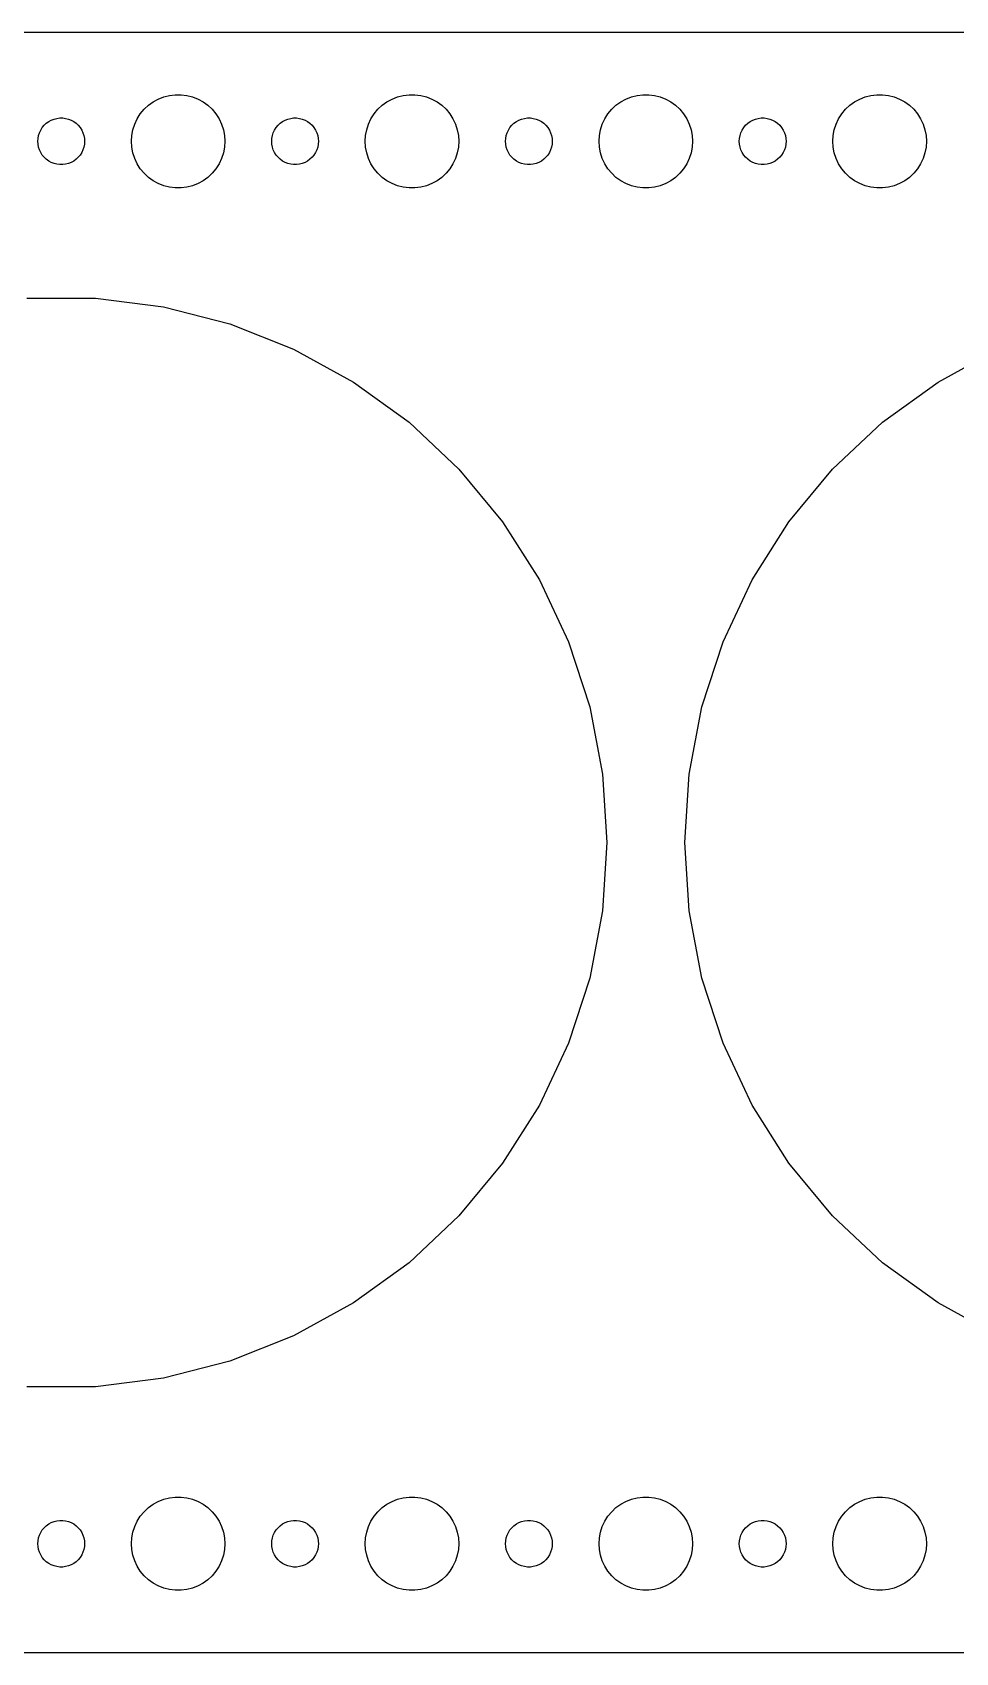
# Model space of a CAD drawing. Header units: metres. Extents: x -120 to 120, y -52 to 52.
# Drawn here: x -1.8 to 57.4, y -52 to 52 of the extents above; entities that cross this region are included whole.
import ezdxf

# ---------------------------------------------------------------- set-up
doc = ezdxf.new("R2010")
doc.units = ezdxf.units.M

msp = doc.modelspace()

# ---------------------------------------------------------------- linework, layer by layer
for p, q in [((114.814, 51.9901), (-114.814, 51.9901)), ((6.22266, 47.7145), (6.57294, 47.8532)), ((6.57294, 47.8532), (6.93785, 47.9469)), ((6.93785, 47.9469), (7.31161, 47.9941)), ((7.31161, 47.9941), (7.68837, 47.9941)), ((7.68837, 47.9941), (8.06213, 47.9469)), ((8.06213, 47.9469), (8.42705, 47.8532)), ((8.42705, 47.8532), (8.77733, 47.7145)), ((21.2227, 47.7145), (21.5729, 47.8532)), ((21.5729, 47.8532), (21.9379, 47.9469)), ((21.9379, 47.9469), (22.3116, 47.9941)), ((22.3116, 47.9941), (22.6884, 47.9941)), ((22.6884, 47.9941), (23.0621, 47.9469)), ((23.0621, 47.9469), (23.427, 47.8532)), ((23.427, 47.8532), (23.7773, 47.7145)), ((36.2227, 47.7145), (36.5729, 47.8532)), ((36.5729, 47.8532), (36.9379, 47.9469)), ((36.9379, 47.9469), (37.3116, 47.9941)), ((37.3116, 47.9941), (37.6884, 47.9941)), ((37.6884, 47.9941), (38.0621, 47.9469)), ((38.0621, 47.9469), (38.427, 47.8532)), ((38.427, 47.8532), (38.7773, 47.7145)), ((51.2227, 47.7145), (51.5729, 47.8532)), ((51.5729, 47.8532), (51.9379, 47.9469)), ((51.9379, 47.9469), (52.3116, 47.9941)), ((52.3116, 47.9941), (52.6884, 47.9941)), ((52.6884, 47.9941), (53.0621, 47.9469)), ((53.0621, 47.9469), (53.427, 47.8532)), ((53.427, 47.8532), (53.7773, 47.7145)), ((5.07294, 46.7634), (5.31308, 47.0536)), ((5.31308, 47.0536), (5.58772, 47.3115)), ((5.58772, 47.3115), (5.89252, 47.533)), ((5.89252, 47.533), (6.22266, 47.7145)), ((8.77733, 47.7145), (9.10747, 47.533)), ((9.10747, 47.533), (9.41226, 47.3115)), ((9.41226, 47.3115), (9.6869, 47.0536)), ((9.6869, 47.0536), (9.92705, 46.7634)), ((20.0729, 46.7634), (20.3131, 47.0536)), ((20.3131, 47.0536), (20.5877, 47.3115)), ((20.5877, 47.3115), (20.8925, 47.533)), ((20.8925, 47.533), (21.2227, 47.7145)), ((23.7773, 47.7145), (24.1075, 47.533)), ((24.1075, 47.533), (24.4123, 47.3115)), ((24.4123, 47.3115), (24.6869, 47.0536)), ((24.6869, 47.0536), (24.927, 46.7634)), ((35.0729, 46.7634), (35.3131, 47.0536)), ((35.3131, 47.0536), (35.5877, 47.3115)), ((35.5877, 47.3115), (35.8925, 47.533)), ((35.8925, 47.533), (36.2227, 47.7145)), ((38.7773, 47.7145), (39.1075, 47.533)), ((39.1075, 47.533), (39.4123, 47.3115)), ((39.4123, 47.3115), (39.6869, 47.0536)), ((39.6869, 47.0536), (39.927, 46.7634)), ((50.0729, 46.7634), (50.3131, 47.0536)), ((50.3131, 47.0536), (50.5877, 47.3115)), ((50.5877, 47.3115), (50.8925, 47.533)), ((50.8925, 47.533), (51.2227, 47.7145)), ((53.7773, 47.7145), (54.1075, 47.533)), ((54.1075, 47.533), (54.4123, 47.3115)), ((54.4123, 47.3115), (54.6869, 47.0536)), ((54.6869, 47.0536), (54.927, 46.7634)), ((-1.31445, 45.7226), (-1.21352, 45.8817)), ((-1.21352, 45.8817), (-1.09344, 46.0268)), ((-1.09344, 46.0268), (-0.95613, 46.1558)), ((-0.95613, 46.1558), (-0.80373, 46.2665)), ((-0.80373, 46.2665), (-0.63866, 46.3572)), ((-0.63866, 46.3572), (-0.46352, 46.4266)), ((-0.46352, 46.4266), (-0.28107, 46.4734)), ((-0.28107, 46.4734), (-0.09418, 46.497)), ((-0.09418, 46.497), (0.09418, 46.497)), ((0.09418, 46.497), (0.28107, 46.4734)), ((0.28107, 46.4734), (0.46352, 46.4266)), ((0.46352, 46.4266), (0.63866, 46.3572)), ((0.63866, 46.3572), (0.80373, 46.2665)), ((0.80373, 46.2665), (0.95613, 46.1558)), ((0.95613, 46.1558), (1.09344, 46.0268)), ((1.09344, 46.0268), (1.21352, 45.8817)), ((1.21352, 45.8817), (1.31445, 45.7226)), ((4.59424, 45.7461), (4.71066, 46.1044)), ((4.71066, 46.1044), (4.87108, 46.4453)), ((4.87108, 46.4453), (5.07294, 46.7634)), ((9.92705, 46.7634), (10.1289, 46.4453)), ((10.1289, 46.4453), (10.2893, 46.1044)), ((10.2893, 46.1044), (10.4057, 45.7461)), ((13.6855, 45.7226), (13.7865, 45.8817)), ((13.7865, 45.8817), (13.9065, 46.0268)), ((13.9065, 46.0268), (14.0439, 46.1558)), ((14.0439, 46.1558), (14.1963, 46.2665)), ((14.1963, 46.2665), (14.3613, 46.3572)), ((14.3613, 46.3572), (14.5365, 46.4266)), ((14.5365, 46.4266), (14.7189, 46.4734)), ((14.7189, 46.4734), (14.9058, 46.497)), ((14.9058, 46.497), (15.0942, 46.497)), ((15.0942, 46.497), (15.2811, 46.4734)), ((15.2811, 46.4734), (15.4635, 46.4266)), ((15.4635, 46.4266), (15.6387, 46.3572)), ((15.6387, 46.3572), (15.8037, 46.2665)), ((15.8037, 46.2665), (15.9561, 46.1558)), ((15.9561, 46.1558), (16.0934, 46.0268)), ((16.0934, 46.0268), (16.2135, 45.8817)), ((16.2135, 45.8817), (16.3145, 45.7226)), ((19.5942, 45.7461), (19.7107, 46.1044)), ((19.7107, 46.1044), (19.8711, 46.4453)), ((19.8711, 46.4453), (20.0729, 46.7634)), ((24.927, 46.7634), (25.1289, 46.4453)), ((25.1289, 46.4453), (25.2893, 46.1044)), ((25.2893, 46.1044), (25.4057, 45.7461)), ((28.6855, 45.7226), (28.7865, 45.8817)), ((28.7865, 45.8817), (28.9065, 46.0268)), ((28.9065, 46.0268), (29.0439, 46.1558)), ((29.0439, 46.1558), (29.1963, 46.2665)), ((29.1963, 46.2665), (29.3613, 46.3572)), ((29.3613, 46.3572), (29.5365, 46.4266)), ((29.5365, 46.4266), (29.7189, 46.4734)), ((29.7189, 46.4734), (29.9058, 46.497)), ((29.9058, 46.497), (30.0942, 46.497)), ((30.0942, 46.497), (30.2811, 46.4734)), ((30.2811, 46.4734), (30.4635, 46.4266)), ((30.4635, 46.4266), (30.6387, 46.3572)), ((30.6387, 46.3572), (30.8037, 46.2665)), ((30.8037, 46.2665), (30.9561, 46.1558)), ((30.9561, 46.1558), (31.0934, 46.0268)), ((31.0934, 46.0268), (31.2135, 45.8817)), ((31.2135, 45.8817), (31.3145, 45.7226)), ((34.5942, 45.7461), (34.7107, 46.1044)), ((34.7107, 46.1044), (34.8711, 46.4453)), ((34.8711, 46.4453), (35.0729, 46.7634)), ((39.927, 46.7634), (40.1289, 46.4453)), ((40.1289, 46.4453), (40.2893, 46.1044)), ((40.2893, 46.1044), (40.4057, 45.7461)), ((43.6855, 45.7226), (43.7865, 45.8817)), ((43.7865, 45.8817), (43.9065, 46.0268)), ((43.9065, 46.0268), (44.0439, 46.1558)), ((44.0439, 46.1558), (44.1963, 46.2665)), ((44.1963, 46.2665), (44.3613, 46.3572)), ((44.3613, 46.3572), (44.5365, 46.4266)), ((44.5365, 46.4266), (44.7189, 46.4734)), ((44.7189, 46.4734), (44.9058, 46.497)), ((44.9058, 46.497), (45.0942, 46.497)), ((45.0942, 46.497), (45.2811, 46.4734)), ((45.2811, 46.4734), (45.4635, 46.4266)), ((45.4635, 46.4266), (45.6387, 46.3572)), ((45.6387, 46.3572), (45.8037, 46.2665)), ((45.8037, 46.2665), (45.9561, 46.1558)), ((45.9561, 46.1558), (46.0934, 46.0268)), ((46.0934, 46.0268), (46.2135, 45.8817)), ((46.2135, 45.8817), (46.3145, 45.7226)), ((49.5942, 45.7461), (49.7107, 46.1044)), ((49.7107, 46.1044), (49.8711, 46.4453)), ((49.8711, 46.4453), (50.0729, 46.7634)), ((54.927, 46.7634), (55.1289, 46.4453)), ((55.1289, 46.4453), (55.2893, 46.1044)), ((55.2893, 46.1044), (55.4057, 45.7461)), ((-1.5, 45), (-1.48816, 45.188)), ((-1.48816, 44.812), (-1.5, 45)), ((-1.48816, 45.188), (-1.45287, 45.373)), ((-1.45287, 44.627), (-1.48816, 44.812)), ((-1.45287, 45.373), (-1.39465, 45.5522)), ((-1.39465, 45.5522), (-1.31445, 45.7226)), ((1.31445, 45.7226), (1.39465, 45.5522)), ((1.39465, 45.5522), (1.45287, 45.373)), ((1.45287, 45.373), (1.48816, 45.188)), ((1.48816, 44.812), (1.45287, 44.627)), ((1.48816, 45.188), (1.5, 45)), ((1.5, 45), (1.48816, 44.812)), ((4.5, 45), (4.52365, 45.376)), ((4.52365, 44.624), (4.5, 45)), ((4.52365, 45.376), (4.59424, 45.7461)), ((10.4057, 45.7461), (10.4763, 45.376)), ((10.4763, 45.376), (10.5, 45)), ((10.5, 45), (10.4763, 44.624)), ((13.5, 45), (13.5118, 45.188)), ((13.5118, 44.812), (13.5, 45)), ((13.5118, 45.188), (13.5471, 45.373)), ((13.5471, 44.627), (13.5118, 44.812)), ((13.5471, 45.373), (13.6053, 45.5522)), ((13.6053, 45.5522), (13.6855, 45.7226)), ((16.3145, 45.7226), (16.3947, 45.5522)), ((16.3947, 45.5522), (16.4529, 45.373)), ((16.4529, 45.373), (16.4882, 45.188)), ((16.4882, 44.812), (16.4529, 44.627)), ((16.4882, 45.188), (16.5, 45)), ((16.5, 45), (16.4882, 44.812)), ((19.5, 45), (19.5237, 45.376)), ((19.5237, 44.624), (19.5, 45)), ((19.5237, 45.376), (19.5942, 45.7461)), ((25.4057, 45.7461), (25.4763, 45.376)), ((25.4763, 45.376), (25.5, 45)), ((25.5, 45), (25.4763, 44.624)), ((28.5, 45), (28.5118, 45.188)), ((28.5118, 44.812), (28.5, 45)), ((28.5118, 45.188), (28.5471, 45.373)), ((28.5471, 44.627), (28.5118, 44.812)), ((28.5471, 45.373), (28.6053, 45.5522)), ((28.6053, 45.5522), (28.6855, 45.7226)), ((31.3145, 45.7226), (31.3947, 45.5522)), ((31.3947, 45.5522), (31.4529, 45.373)), ((31.4529, 45.373), (31.4882, 45.188)), ((31.4882, 44.812), (31.4529, 44.627)), ((31.4882, 45.188), (31.5, 45)), ((31.5, 45), (31.4882, 44.812)), ((34.5, 45), (34.5237, 45.376)), ((34.5237, 44.624), (34.5, 45)), ((34.5237, 45.376), (34.5942, 45.7461)), ((40.4057, 45.7461), (40.4763, 45.376)), ((40.4763, 45.376), (40.5, 45)), ((40.5, 45), (40.4763, 44.624)), ((43.5, 45), (43.5118, 45.188)), ((43.5118, 44.812), (43.5, 45)), ((43.5118, 45.188), (43.5471, 45.373)), ((43.5471, 44.627), (43.5118, 44.812)), ((43.5471, 45.373), (43.6053, 45.5522)), ((43.6053, 45.5522), (43.6855, 45.7226)), ((46.3145, 45.7226), (46.3947, 45.5522)), ((46.3947, 45.5522), (46.4529, 45.373)), ((46.4529, 45.373), (46.4882, 45.188)), ((46.4882, 44.812), (46.4529, 44.627)), ((46.4882, 45.188), (46.5, 45)), ((46.5, 45), (46.4882, 44.812)), ((49.5, 45), (49.5237, 45.376)), ((49.5237, 44.624), (49.5, 45)), ((49.5237, 45.376), (49.5942, 45.7461)), ((55.4057, 45.7461), (55.4763, 45.376)), ((55.4763, 45.376), (55.5, 45)), ((55.5, 45), (55.4763, 44.624)), ((-1.39465, 44.4478), (-1.45287, 44.627)), ((-1.31445, 44.2774), (-1.39465, 44.4478)), ((-1.21352, 44.1183), (-1.31445, 44.2774)), ((-1.09344, 43.9732), (-1.21352, 44.1183)), ((-0.95613, 43.8442), (-1.09344, 43.9732)), ((-0.80373, 43.7335), (-0.95613, 43.8442)), ((-0.63866, 43.6428), (-0.80373, 43.7335)), ((0.80373, 43.7335), (0.63866, 43.6428)), ((0.95613, 43.8442), (0.80373, 43.7335)), ((1.09344, 43.9732), (0.95613, 43.8442)), ((1.21352, 44.1183), (1.09344, 43.9732)), ((1.31445, 44.2774), (1.21352, 44.1183)), ((1.39465, 44.4478), (1.31445, 44.2774)), ((1.45287, 44.627), (1.39465, 44.4478)), ((4.59424, 44.2539), (4.52365, 44.624)), ((4.71066, 43.8956), (4.59424, 44.2539)), ((4.87108, 43.5547), (4.71066, 43.8956)), ((10.2893, 43.8956), (10.1289, 43.5547)), ((10.4057, 44.2539), (10.2893, 43.8956)), ((10.4763, 44.624), (10.4057, 44.2539)), ((13.6053, 44.4478), (13.5471, 44.627)), ((13.6855, 44.2774), (13.6053, 44.4478)), ((13.7865, 44.1183), (13.6855, 44.2774)), ((13.9065, 43.9732), (13.7865, 44.1183)), ((14.0439, 43.8442), (13.9065, 43.9732)), ((14.1963, 43.7335), (14.0439, 43.8442)), ((14.3613, 43.6428), (14.1963, 43.7335)), ((15.8037, 43.7335), (15.6387, 43.6428)), ((15.9561, 43.8442), (15.8037, 43.7335)), ((16.0934, 43.9732), (15.9561, 43.8442)), ((16.2135, 44.1183), (16.0934, 43.9732)), ((16.3145, 44.2774), (16.2135, 44.1183)), ((16.3947, 44.4478), (16.3145, 44.2774)), ((16.4529, 44.627), (16.3947, 44.4478)), ((19.5942, 44.2539), (19.5237, 44.624)), ((19.7107, 43.8956), (19.5942, 44.2539)), ((19.8711, 43.5547), (19.7107, 43.8956)), ((25.2893, 43.8956), (25.1289, 43.5547)), ((25.4057, 44.2539), (25.2893, 43.8956)), ((25.4763, 44.624), (25.4057, 44.2539)), ((28.6053, 44.4478), (28.5471, 44.627)), ((28.6855, 44.2774), (28.6053, 44.4478)), ((28.7865, 44.1183), (28.6855, 44.2774)), ((28.9065, 43.9732), (28.7865, 44.1183)), ((29.0439, 43.8442), (28.9065, 43.9732)), ((29.1963, 43.7335), (29.0439, 43.8442)), ((29.3613, 43.6428), (29.1963, 43.7335)), ((30.8037, 43.7335), (30.6387, 43.6428)), ((30.9561, 43.8442), (30.8037, 43.7335)), ((31.0934, 43.9732), (30.9561, 43.8442)), ((31.2135, 44.1183), (31.0934, 43.9732)), ((31.3145, 44.2774), (31.2135, 44.1183)), ((31.3947, 44.4478), (31.3145, 44.2774)), ((31.4529, 44.627), (31.3947, 44.4478)), ((34.5942, 44.2539), (34.5237, 44.624)), ((34.7107, 43.8956), (34.5942, 44.2539)), ((34.8711, 43.5547), (34.7107, 43.8956)), ((40.2893, 43.8956), (40.1289, 43.5547)), ((40.4057, 44.2539), (40.2893, 43.8956)), ((40.4763, 44.624), (40.4057, 44.2539)), ((43.6053, 44.4478), (43.5471, 44.627)), ((43.6855, 44.2774), (43.6053, 44.4478)), ((43.7865, 44.1183), (43.6855, 44.2774)), ((43.9065, 43.9732), (43.7865, 44.1183)), ((44.0439, 43.8442), (43.9065, 43.9732)), ((44.1963, 43.7335), (44.0439, 43.8442)), ((44.3613, 43.6428), (44.1963, 43.7335)), ((45.8037, 43.7335), (45.6387, 43.6428)), ((45.9561, 43.8442), (45.8037, 43.7335)), ((46.0934, 43.9732), (45.9561, 43.8442)), ((46.2135, 44.1183), (46.0934, 43.9732)), ((46.3145, 44.2774), (46.2135, 44.1183)), ((46.3947, 44.4478), (46.3145, 44.2774)), ((46.4529, 44.627), (46.3947, 44.4478)), ((49.5942, 44.2539), (49.5237, 44.624)), ((49.7107, 43.8956), (49.5942, 44.2539)), ((49.8711, 43.5547), (49.7107, 43.8956)), ((55.2893, 43.8956), (55.1289, 43.5547)), ((55.4057, 44.2539), (55.2893, 43.8956)), ((55.4763, 44.624), (55.4057, 44.2539)), ((-0.46352, 43.5734), (-0.63866, 43.6428)), ((-0.28107, 43.5266), (-0.46352, 43.5734)), ((-0.09418, 43.503), (-0.28107, 43.5266)), ((0.09418, 43.503), (-0.09418, 43.503)), ((0.28107, 43.5266), (0.09418, 43.503)), ((0.46352, 43.5734), (0.28107, 43.5266)), ((0.63866, 43.6428), (0.46352, 43.5734)), ((5.07294, 43.2366), (4.87108, 43.5547)), ((5.31308, 42.9464), (5.07294, 43.2366)), ((5.58772, 42.6885), (5.31308, 42.9464)), ((5.89252, 42.467), (5.58772, 42.6885)), ((9.41226, 42.6885), (9.10747, 42.467)), ((9.6869, 42.9464), (9.41226, 42.6885)), ((9.92705, 43.2366), (9.6869, 42.9464)), ((10.1289, 43.5547), (9.92705, 43.2366)), ((14.5365, 43.5734), (14.3613, 43.6428)), ((14.7189, 43.5266), (14.5365, 43.5734)), ((14.9058, 43.503), (14.7189, 43.5266)), ((15.0942, 43.503), (14.9058, 43.503)), ((15.2811, 43.5266), (15.0942, 43.503)), ((15.4635, 43.5734), (15.2811, 43.5266)), ((15.6387, 43.6428), (15.4635, 43.5734)), ((20.0729, 43.2366), (19.8711, 43.5547)), ((20.3131, 42.9464), (20.0729, 43.2366)), ((20.5877, 42.6885), (20.3131, 42.9464)), ((20.8925, 42.467), (20.5877, 42.6885)), ((24.4123, 42.6885), (24.1075, 42.467)), ((24.6869, 42.9464), (24.4123, 42.6885)), ((24.927, 43.2366), (24.6869, 42.9464)), ((25.1289, 43.5547), (24.927, 43.2366)), ((29.5365, 43.5734), (29.3613, 43.6428)), ((29.7189, 43.5266), (29.5365, 43.5734)), ((29.9058, 43.503), (29.7189, 43.5266)), ((30.0942, 43.503), (29.9058, 43.503)), ((30.2811, 43.5266), (30.0942, 43.503)), ((30.4635, 43.5734), (30.2811, 43.5266)), ((30.6387, 43.6428), (30.4635, 43.5734)), ((35.0729, 43.2366), (34.8711, 43.5547)), ((35.3131, 42.9464), (35.0729, 43.2366)), ((35.5877, 42.6885), (35.3131, 42.9464)), ((35.8925, 42.467), (35.5877, 42.6885)), ((39.4123, 42.6885), (39.1075, 42.467)), ((39.6869, 42.9464), (39.4123, 42.6885)), ((39.927, 43.2366), (39.6869, 42.9464)), ((40.1289, 43.5547), (39.927, 43.2366)), ((44.5365, 43.5734), (44.3613, 43.6428)), ((44.7189, 43.5266), (44.5365, 43.5734)), ((44.9058, 43.503), (44.7189, 43.5266)), ((45.0942, 43.503), (44.9058, 43.503)), ((45.2811, 43.5266), (45.0942, 43.503)), ((45.4635, 43.5734), (45.2811, 43.5266)), ((45.6387, 43.6428), (45.4635, 43.5734)), ((50.0729, 43.2366), (49.8711, 43.5547)), ((50.3131, 42.9464), (50.0729, 43.2366)), ((50.5877, 42.6885), (50.3131, 42.9464)), ((50.8925, 42.467), (50.5877, 42.6885)), ((54.4123, 42.6885), (54.1075, 42.467)), ((54.6869, 42.9464), (54.4123, 42.6885)), ((54.927, 43.2366), (54.6869, 42.9464)), ((55.1289, 43.5547), (54.927, 43.2366)), ((6.22266, 42.2855), (5.89252, 42.467)), ((6.57294, 42.1468), (6.22266, 42.2855)), ((6.93785, 42.0531), (6.57294, 42.1468)), ((7.31161, 42.0059), (6.93785, 42.0531)), ((7.68837, 42.0059), (7.31161, 42.0059)), ((8.06213, 42.0531), (7.68837, 42.0059)), ((8.42705, 42.1468), (8.06213, 42.0531)), ((8.77733, 42.2855), (8.42705, 42.1468)), ((9.10747, 42.467), (8.77733, 42.2855)), ((21.2227, 42.2855), (20.8925, 42.467)), ((21.5729, 42.1468), (21.2227, 42.2855)), ((21.9379, 42.0531), (21.5729, 42.1468)), ((22.3116, 42.0059), (21.9379, 42.0531)), ((22.6884, 42.0059), (22.3116, 42.0059)), ((23.0621, 42.0531), (22.6884, 42.0059)), ((23.427, 42.1468), (23.0621, 42.0531)), ((23.7773, 42.2855), (23.427, 42.1468)), ((24.1075, 42.467), (23.7773, 42.2855)), ((36.2227, 42.2855), (35.8925, 42.467)), ((36.5729, 42.1468), (36.2227, 42.2855)), ((36.9379, 42.0531), (36.5729, 42.1468)), ((37.3116, 42.0059), (36.9379, 42.0531)), ((37.6884, 42.0059), (37.3116, 42.0059)), ((38.0621, 42.0531), (37.6884, 42.0059)), ((38.427, 42.1468), (38.0621, 42.0531)), ((38.7773, 42.2855), (38.427, 42.1468)), ((39.1075, 42.467), (38.7773, 42.2855)), ((51.2227, 42.2855), (50.8925, 42.467)), ((51.5729, 42.1468), (51.2227, 42.2855)), ((51.9379, 42.0531), (51.5729, 42.1468)), ((52.3116, 42.0059), (51.9379, 42.0531)), ((52.6884, 42.0059), (52.3116, 42.0059)), ((53.0621, 42.0531), (52.6884, 42.0059)), ((53.427, 42.1468), (53.0621, 42.0531)), ((53.7773, 42.2855), (53.427, 42.1468)), ((54.1075, 42.467), (53.7773, 42.2855)), ((-2.19766, 34.9309), (2.19766, 34.9309)), ((2.19766, 34.9309), (6.55833, 34.3801)), ((6.55833, 34.3801), (10.8156, 33.287)), ((10.8156, 33.287), (14.9023, 31.6689)), ((14.9023, 31.6689), (18.7539, 29.5515)), ((56.2461, 29.5515), (60.0977, 31.6689)), ((18.7539, 29.5515), (22.3098, 26.968)), ((52.6902, 26.968), (56.2461, 29.5515)), ((22.3098, 26.968), (25.5139, 23.9591)), ((49.4861, 23.9591), (52.6902, 26.968)), ((25.5139, 23.9591), (28.3156, 20.5725)), ((46.6844, 20.5725), (49.4861, 23.9591)), ((28.3156, 20.5725), (30.6707, 16.8614)), ((44.3293, 16.8614), (46.6844, 20.5725)), ((30.6707, 16.8614), (32.5422, 12.8844)), ((42.4578, 12.8844), (44.3293, 16.8614)), ((32.5422, 12.8844), (33.9004, 8.70413)), ((41.0996, 8.70413), (42.4578, 12.8844)), ((33.9004, 8.70413), (34.724, 4.38666)), ((40.276, 4.38666), (41.0996, 8.70413)), ((34.724, 4.38666), (35, 0)), ((40, 0), (40.276, 4.38666)), ((35, 0), (34.724, -4.38666)), ((40.276, -4.38666), (40, 0)), ((34.724, -4.38666), (33.9004, -8.70413)), ((41.0996, -8.70413), (40.276, -4.38666)), ((33.9004, -8.70413), (32.5422, -12.8844)), ((42.4578, -12.8844), (41.0996, -8.70413)), ((32.5422, -12.8844), (30.6707, -16.8614)), ((44.3293, -16.8614), (42.4578, -12.8844)), ((30.6707, -16.8614), (28.3156, -20.5725)), ((46.6844, -20.5725), (44.3293, -16.8614)), ((28.3156, -20.5725), (25.5139, -23.9591)), ((49.4861, -23.9591), (46.6844, -20.5725)), ((25.5139, -23.9591), (22.3098, -26.968)), ((52.6902, -26.968), (49.4861, -23.9591)), ((22.3098, -26.968), (18.7539, -29.5515)), ((56.2461, -29.5515), (52.6902, -26.968)), ((18.7539, -29.5515), (14.9023, -31.6689)), ((60.0977, -31.6689), (56.2461, -29.5515)), ((14.9023, -31.6689), (10.8156, -33.287)), ((10.8156, -33.287), (6.55833, -34.3801)), ((2.19766, -34.9309), (-2.19766, -34.9309)), ((6.55833, -34.3801), (2.19766, -34.9309)), ((5.58772, -42.6885), (5.89252, -42.467)), ((5.89252, -42.467), (6.22266, -42.2855)), ((6.22266, -42.2855), (6.57294, -42.1468)), ((6.57294, -42.1468), (6.93785, -42.0531)), ((6.93785, -42.0531), (7.31161, -42.0059)), ((7.31161, -42.0059), (7.68837, -42.0059)), ((7.68837, -42.0059), (8.06213, -42.0531)), ((8.06213, -42.0531), (8.42705, -42.1468)), ((8.42705, -42.1468), (8.77733, -42.2855)), ((8.77733, -42.2855), (9.10747, -42.467)), ((9.10747, -42.467), (9.41226, -42.6885)), ((20.5877, -42.6885), (20.8925, -42.467)), ((20.8925, -42.467), (21.2227, -42.2855)), ((21.2227, -42.2855), (21.5729, -42.1468)), ((21.5729, -42.1468), (21.9379, -42.0531)), ((21.9379, -42.0531), (22.3116, -42.0059)), ((22.3116, -42.0059), (22.6884, -42.0059)), ((22.6884, -42.0059), (23.0621, -42.0531)), ((23.0621, -42.0531), (23.427, -42.1468)), ((23.427, -42.1468), (23.7773, -42.2855)), ((23.7773, -42.2855), (24.1075, -42.467)), ((24.1075, -42.467), (24.4123, -42.6885)), ((35.5877, -42.6885), (35.8925, -42.467)), ((35.8925, -42.467), (36.2227, -42.2855)), ((36.2227, -42.2855), (36.5729, -42.1468)), ((36.5729, -42.1468), (36.9379, -42.0531)), ((36.9379, -42.0531), (37.3116, -42.0059)), ((37.3116, -42.0059), (37.6884, -42.0059)), ((37.6884, -42.0059), (38.0621, -42.0531)), ((38.0621, -42.0531), (38.427, -42.1468)), ((38.427, -42.1468), (38.7773, -42.2855)), ((38.7773, -42.2855), (39.1075, -42.467)), ((39.1075, -42.467), (39.4123, -42.6885)), ((50.5877, -42.6885), (50.8925, -42.467)), ((50.8925, -42.467), (51.2227, -42.2855)), ((51.2227, -42.2855), (51.5729, -42.1468)), ((51.5729, -42.1468), (51.9379, -42.0531)), ((51.9379, -42.0531), (52.3116, -42.0059)), ((52.3116, -42.0059), (52.6884, -42.0059)), ((52.6884, -42.0059), (53.0621, -42.0531)), ((53.0621, -42.0531), (53.427, -42.1468)), ((53.427, -42.1468), (53.7773, -42.2855)), ((53.7773, -42.2855), (54.1075, -42.467)), ((54.1075, -42.467), (54.4123, -42.6885)), ((-0.80373, -43.7335), (-0.63866, -43.6428)), ((-0.63866, -43.6428), (-0.46352, -43.5734)), ((-0.46352, -43.5734), (-0.28107, -43.5266)), ((-0.28107, -43.5266), (-0.09418, -43.503)), ((-0.09418, -43.503), (0.09418, -43.503)), ((0.09418, -43.503), (0.28107, -43.5266)), ((0.28107, -43.5266), (0.46352, -43.5734)), ((0.46352, -43.5734), (0.63866, -43.6428)), ((0.63866, -43.6428), (0.80373, -43.7335)), ((4.71066, -43.8956), (4.87108, -43.5547)), ((4.87108, -43.5547), (5.07294, -43.2366)), ((5.07294, -43.2366), (5.31308, -42.9464)), ((5.31308, -42.9464), (5.58772, -42.6885)), ((9.41226, -42.6885), (9.6869, -42.9464)), ((9.6869, -42.9464), (9.92705, -43.2366)), ((9.92705, -43.2366), (10.1289, -43.5547)), ((10.1289, -43.5547), (10.2893, -43.8956)), ((14.1963, -43.7335), (14.3613, -43.6428)), ((14.3613, -43.6428), (14.5365, -43.5734)), ((14.5365, -43.5734), (14.7189, -43.5266)), ((14.7189, -43.5266), (14.9058, -43.503)), ((14.9058, -43.503), (15.0942, -43.503)), ((15.0942, -43.503), (15.2811, -43.5266)), ((15.2811, -43.5266), (15.4635, -43.5734)), ((15.4635, -43.5734), (15.6387, -43.6428)), ((15.6387, -43.6428), (15.8037, -43.7335)), ((19.7107, -43.8956), (19.8711, -43.5547)), ((19.8711, -43.5547), (20.0729, -43.2366)), ((20.0729, -43.2366), (20.3131, -42.9464)), ((20.3131, -42.9464), (20.5877, -42.6885)), ((24.4123, -42.6885), (24.6869, -42.9464)), ((24.6869, -42.9464), (24.927, -43.2366)), ((24.927, -43.2366), (25.1289, -43.5547)), ((25.1289, -43.5547), (25.2893, -43.8956)), ((29.1963, -43.7335), (29.3613, -43.6428)), ((29.3613, -43.6428), (29.5365, -43.5734)), ((29.5365, -43.5734), (29.7189, -43.5266)), ((29.7189, -43.5266), (29.9058, -43.503)), ((29.9058, -43.503), (30.0942, -43.503)), ((30.0942, -43.503), (30.2811, -43.5266)), ((30.2811, -43.5266), (30.4635, -43.5734)), ((30.4635, -43.5734), (30.6387, -43.6428)), ((30.6387, -43.6428), (30.8037, -43.7335)), ((34.7107, -43.8956), (34.8711, -43.5547)), ((34.8711, -43.5547), (35.0729, -43.2366)), ((35.0729, -43.2366), (35.3131, -42.9464)), ((35.3131, -42.9464), (35.5877, -42.6885)), ((39.4123, -42.6885), (39.6869, -42.9464)), ((39.6869, -42.9464), (39.927, -43.2366)), ((39.927, -43.2366), (40.1289, -43.5547)), ((40.1289, -43.5547), (40.2893, -43.8956)), ((44.1963, -43.7335), (44.3613, -43.6428)), ((44.3613, -43.6428), (44.5365, -43.5734)), ((44.5365, -43.5734), (44.7189, -43.5266)), ((44.7189, -43.5266), (44.9058, -43.503)), ((44.9058, -43.503), (45.0942, -43.503)), ((45.0942, -43.503), (45.2811, -43.5266)), ((45.2811, -43.5266), (45.4635, -43.5734)), ((45.4635, -43.5734), (45.6387, -43.6428)), ((45.6387, -43.6428), (45.8037, -43.7335)), ((49.7107, -43.8956), (49.8711, -43.5547)), ((49.8711, -43.5547), (50.0729, -43.2366)), ((50.0729, -43.2366), (50.3131, -42.9464)), ((50.3131, -42.9464), (50.5877, -42.6885)), ((54.4123, -42.6885), (54.6869, -42.9464)), ((54.6869, -42.9464), (54.927, -43.2366)), ((54.927, -43.2366), (55.1289, -43.5547)), ((55.1289, -43.5547), (55.2893, -43.8956)), ((-1.48816, -44.812), (-1.45287, -44.627)), ((-1.45287, -44.627), (-1.39465, -44.4478)), ((-1.39465, -44.4478), (-1.31445, -44.2774)), ((-1.31445, -44.2774), (-1.21352, -44.1183)), ((-1.21352, -44.1183), (-1.09344, -43.9732)), ((-1.09344, -43.9732), (-0.95613, -43.8442)), ((-0.95613, -43.8442), (-0.80373, -43.7335)), ((0.80373, -43.7335), (0.95613, -43.8442)), ((0.95613, -43.8442), (1.09344, -43.9732)), ((1.09344, -43.9732), (1.21352, -44.1183)), ((1.21352, -44.1183), (1.31445, -44.2774)), ((1.31445, -44.2774), (1.39465, -44.4478)), ((1.39465, -44.4478), (1.45287, -44.627)), ((1.45287, -44.627), (1.48816, -44.812)), ((4.5, -45), (4.52365, -44.624)), ((4.52365, -44.624), (4.59424, -44.2539)), ((4.59424, -44.2539), (4.71066, -43.8956)), ((10.2893, -43.8956), (10.4057, -44.2539)), ((10.4057, -44.2539), (10.4763, -44.624)), ((10.4763, -44.624), (10.5, -45)), ((13.5118, -44.812), (13.5471, -44.627)), ((13.5471, -44.627), (13.6053, -44.4478)), ((13.6053, -44.4478), (13.6855, -44.2774)), ((13.6855, -44.2774), (13.7865, -44.1183)), ((13.7865, -44.1183), (13.9065, -43.9732)), ((13.9065, -43.9732), (14.0439, -43.8442)), ((14.0439, -43.8442), (14.1963, -43.7335)), ((15.8037, -43.7335), (15.9561, -43.8442)), ((15.9561, -43.8442), (16.0934, -43.9732)), ((16.0934, -43.9732), (16.2135, -44.1183)), ((16.2135, -44.1183), (16.3145, -44.2774)), ((16.3145, -44.2774), (16.3947, -44.4478)), ((16.3947, -44.4478), (16.4529, -44.627)), ((16.4529, -44.627), (16.4882, -44.812)), ((19.5, -45), (19.5237, -44.624)), ((19.5237, -44.624), (19.5942, -44.2539)), ((19.5942, -44.2539), (19.7107, -43.8956)), ((25.2893, -43.8956), (25.4057, -44.2539)), ((25.4057, -44.2539), (25.4763, -44.624)), ((25.4763, -44.624), (25.5, -45)), ((28.5118, -44.812), (28.5471, -44.627)), ((28.5471, -44.627), (28.6053, -44.4478)), ((28.6053, -44.4478), (28.6855, -44.2774)), ((28.6855, -44.2774), (28.7865, -44.1183)), ((28.7865, -44.1183), (28.9065, -43.9732)), ((28.9065, -43.9732), (29.0439, -43.8442)), ((29.0439, -43.8442), (29.1963, -43.7335)), ((30.8037, -43.7335), (30.9561, -43.8442)), ((30.9561, -43.8442), (31.0934, -43.9732)), ((31.0934, -43.9732), (31.2135, -44.1183)), ((31.2135, -44.1183), (31.3145, -44.2774)), ((31.3145, -44.2774), (31.3947, -44.4478)), ((31.3947, -44.4478), (31.4529, -44.627)), ((31.4529, -44.627), (31.4882, -44.812)), ((34.5, -45), (34.5237, -44.624)), ((34.5237, -44.624), (34.5942, -44.2539)), ((34.5942, -44.2539), (34.7107, -43.8956)), ((40.2893, -43.8956), (40.4057, -44.2539)), ((40.4057, -44.2539), (40.4763, -44.624)), ((40.4763, -44.624), (40.5, -45)), ((43.5118, -44.812), (43.5471, -44.627)), ((43.5471, -44.627), (43.6053, -44.4478)), ((43.6053, -44.4478), (43.6855, -44.2774)), ((43.6855, -44.2774), (43.7865, -44.1183)), ((43.7865, -44.1183), (43.9065, -43.9732)), ((43.9065, -43.9732), (44.0439, -43.8442)), ((44.0439, -43.8442), (44.1963, -43.7335)), ((45.8037, -43.7335), (45.9561, -43.8442)), ((45.9561, -43.8442), (46.0934, -43.9732)), ((46.0934, -43.9732), (46.2135, -44.1183)), ((46.2135, -44.1183), (46.3145, -44.2774)), ((46.3145, -44.2774), (46.3947, -44.4478)), ((46.3947, -44.4478), (46.4529, -44.627)), ((46.4529, -44.627), (46.4882, -44.812)), ((49.5, -45), (49.5237, -44.624)), ((49.5237, -44.624), (49.5942, -44.2539)), ((49.5942, -44.2539), (49.7107, -43.8956)), ((55.2893, -43.8956), (55.4057, -44.2539)), ((55.4057, -44.2539), (55.4763, -44.624)), ((55.4763, -44.624), (55.5, -45)), ((-1.5, -45), (-1.48816, -44.812)), ((-1.48816, -45.188), (-1.5, -45)), ((-1.45287, -45.373), (-1.48816, -45.188)), ((-1.39465, -45.5522), (-1.45287, -45.373)), ((-1.31445, -45.7226), (-1.39465, -45.5522)), ((-1.21352, -45.8817), (-1.31445, -45.7226)), ((1.31445, -45.7226), (1.21352, -45.8817)), ((1.39465, -45.5522), (1.31445, -45.7226)), ((1.45287, -45.373), (1.39465, -45.5522)), ((1.48816, -45.188), (1.45287, -45.373)), ((1.48816, -44.812), (1.5, -45)), ((1.5, -45), (1.48816, -45.188)), ((4.52365, -45.376), (4.5, -45)), ((4.59424, -45.7461), (4.52365, -45.376)), ((4.71066, -46.1044), (4.59424, -45.7461)), ((10.4057, -45.7461), (10.2893, -46.1044)), ((10.4763, -45.376), (10.4057, -45.7461)), ((10.5, -45), (10.4763, -45.376)), ((13.5, -45), (13.5118, -44.812)), ((13.5118, -45.188), (13.5, -45)), ((13.5471, -45.373), (13.5118, -45.188)), ((13.6053, -45.5522), (13.5471, -45.373)), ((13.6855, -45.7226), (13.6053, -45.5522)), ((13.7865, -45.8817), (13.6855, -45.7226)), ((16.3145, -45.7226), (16.2135, -45.8817)), ((16.3947, -45.5522), (16.3145, -45.7226)), ((16.4529, -45.373), (16.3947, -45.5522)), ((16.4882, -45.188), (16.4529, -45.373)), ((16.4882, -44.812), (16.5, -45)), ((16.5, -45), (16.4882, -45.188)), ((19.5237, -45.376), (19.5, -45)), ((19.5942, -45.7461), (19.5237, -45.376)), ((19.7107, -46.1044), (19.5942, -45.7461)), ((25.4057, -45.7461), (25.2893, -46.1044)), ((25.4763, -45.376), (25.4057, -45.7461)), ((25.5, -45), (25.4763, -45.376)), ((28.5, -45), (28.5118, -44.812)), ((28.5118, -45.188), (28.5, -45)), ((28.5471, -45.373), (28.5118, -45.188)), ((28.6053, -45.5522), (28.5471, -45.373)), ((28.6855, -45.7226), (28.6053, -45.5522)), ((28.7865, -45.8817), (28.6855, -45.7226)), ((31.3145, -45.7226), (31.2135, -45.8817)), ((31.3947, -45.5522), (31.3145, -45.7226)), ((31.4529, -45.373), (31.3947, -45.5522)), ((31.4882, -45.188), (31.4529, -45.373)), ((31.4882, -44.812), (31.5, -45)), ((31.5, -45), (31.4882, -45.188)), ((34.5237, -45.376), (34.5, -45)), ((34.5942, -45.7461), (34.5237, -45.376)), ((34.7107, -46.1044), (34.5942, -45.7461)), ((40.4057, -45.7461), (40.2893, -46.1044)), ((40.4763, -45.376), (40.4057, -45.7461)), ((40.5, -45), (40.4763, -45.376)), ((43.5, -45), (43.5118, -44.812)), ((43.5118, -45.188), (43.5, -45)), ((43.5471, -45.373), (43.5118, -45.188)), ((43.6053, -45.5522), (43.5471, -45.373)), ((43.6855, -45.7226), (43.6053, -45.5522)), ((43.7865, -45.8817), (43.6855, -45.7226)), ((46.3145, -45.7226), (46.2135, -45.8817)), ((46.3947, -45.5522), (46.3145, -45.7226)), ((46.4529, -45.373), (46.3947, -45.5522)), ((46.4882, -45.188), (46.4529, -45.373)), ((46.4882, -44.812), (46.5, -45)), ((46.5, -45), (46.4882, -45.188)), ((49.5237, -45.376), (49.5, -45)), ((49.5942, -45.7461), (49.5237, -45.376)), ((49.7107, -46.1044), (49.5942, -45.7461)), ((55.4057, -45.7461), (55.2893, -46.1044)), ((55.4763, -45.376), (55.4057, -45.7461)), ((55.5, -45), (55.4763, -45.376)), ((-1.09344, -46.0268), (-1.21352, -45.8817)), ((-0.95613, -46.1558), (-1.09344, -46.0268)), ((-0.80373, -46.2665), (-0.95613, -46.1558)), ((-0.63866, -46.3572), (-0.80373, -46.2665)), ((-0.46352, -46.4266), (-0.63866, -46.3572)), ((-0.28107, -46.4734), (-0.46352, -46.4266)), ((-0.09418, -46.497), (-0.28107, -46.4734)), ((0.09418, -46.497), (-0.09418, -46.497)), ((0.28107, -46.4734), (0.09418, -46.497)), ((0.46352, -46.4266), (0.28107, -46.4734)), ((0.63866, -46.3572), (0.46352, -46.4266)), ((0.80373, -46.2665), (0.63866, -46.3572)), ((0.95613, -46.1558), (0.80373, -46.2665)), ((1.09344, -46.0268), (0.95613, -46.1558)), ((1.21352, -45.8817), (1.09344, -46.0268)), ((4.87108, -46.4453), (4.71066, -46.1044)), ((5.07294, -46.7634), (4.87108, -46.4453)), ((5.31308, -47.0536), (5.07294, -46.7634)), ((9.92705, -46.7634), (9.6869, -47.0536)), ((10.1289, -46.4453), (9.92705, -46.7634)), ((10.2893, -46.1044), (10.1289, -46.4453)), ((13.9065, -46.0268), (13.7865, -45.8817)), ((14.0439, -46.1558), (13.9065, -46.0268)), ((14.1963, -46.2665), (14.0439, -46.1558)), ((14.3613, -46.3572), (14.1963, -46.2665)), ((14.5365, -46.4266), (14.3613, -46.3572)), ((14.7189, -46.4734), (14.5365, -46.4266)), ((14.9058, -46.497), (14.7189, -46.4734)), ((15.0942, -46.497), (14.9058, -46.497)), ((15.2811, -46.4734), (15.0942, -46.497)), ((15.4635, -46.4266), (15.2811, -46.4734)), ((15.6387, -46.3572), (15.4635, -46.4266)), ((15.8037, -46.2665), (15.6387, -46.3572)), ((15.9561, -46.1558), (15.8037, -46.2665)), ((16.0934, -46.0268), (15.9561, -46.1558)), ((16.2135, -45.8817), (16.0934, -46.0268)), ((19.8711, -46.4453), (19.7107, -46.1044)), ((20.0729, -46.7634), (19.8711, -46.4453)), ((20.3131, -47.0536), (20.0729, -46.7634)), ((24.927, -46.7634), (24.6869, -47.0536)), ((25.1289, -46.4453), (24.927, -46.7634)), ((25.2893, -46.1044), (25.1289, -46.4453)), ((28.9065, -46.0268), (28.7865, -45.8817)), ((29.0439, -46.1558), (28.9065, -46.0268)), ((29.1963, -46.2665), (29.0439, -46.1558)), ((29.3613, -46.3572), (29.1963, -46.2665)), ((29.5365, -46.4266), (29.3613, -46.3572)), ((29.7189, -46.4734), (29.5365, -46.4266)), ((29.9058, -46.497), (29.7189, -46.4734)), ((30.0942, -46.497), (29.9058, -46.497)), ((30.2811, -46.4734), (30.0942, -46.497)), ((30.4635, -46.4266), (30.2811, -46.4734)), ((30.6387, -46.3572), (30.4635, -46.4266)), ((30.8037, -46.2665), (30.6387, -46.3572)), ((30.9561, -46.1558), (30.8037, -46.2665)), ((31.0934, -46.0268), (30.9561, -46.1558)), ((31.2135, -45.8817), (31.0934, -46.0268)), ((34.8711, -46.4453), (34.7107, -46.1044)), ((35.0729, -46.7634), (34.8711, -46.4453)), ((35.3131, -47.0536), (35.0729, -46.7634)), ((39.927, -46.7634), (39.6869, -47.0536)), ((40.1289, -46.4453), (39.927, -46.7634)), ((40.2893, -46.1044), (40.1289, -46.4453)), ((43.9065, -46.0268), (43.7865, -45.8817)), ((44.0439, -46.1558), (43.9065, -46.0268)), ((44.1963, -46.2665), (44.0439, -46.1558)), ((44.3613, -46.3572), (44.1963, -46.2665)), ((44.5365, -46.4266), (44.3613, -46.3572)), ((44.7189, -46.4734), (44.5365, -46.4266)), ((44.9058, -46.497), (44.7189, -46.4734)), ((45.0942, -46.497), (44.9058, -46.497)), ((45.2811, -46.4734), (45.0942, -46.497)), ((45.4635, -46.4266), (45.2811, -46.4734)), ((45.6387, -46.3572), (45.4635, -46.4266)), ((45.8037, -46.2665), (45.6387, -46.3572)), ((45.9561, -46.1558), (45.8037, -46.2665)), ((46.0934, -46.0268), (45.9561, -46.1558)), ((46.2135, -45.8817), (46.0934, -46.0268)), ((49.8711, -46.4453), (49.7107, -46.1044)), ((50.0729, -46.7634), (49.8711, -46.4453)), ((50.3131, -47.0536), (50.0729, -46.7634)), ((54.927, -46.7634), (54.6869, -47.0536)), ((55.1289, -46.4453), (54.927, -46.7634)), ((55.2893, -46.1044), (55.1289, -46.4453)), ((5.58772, -47.3115), (5.31308, -47.0536)), ((5.89252, -47.533), (5.58772, -47.3115)), ((6.22266, -47.7145), (5.89252, -47.533)), ((6.57294, -47.8532), (6.22266, -47.7145)), ((8.77733, -47.7145), (8.42705, -47.8532)), ((9.10747, -47.533), (8.77733, -47.7145)), ((9.41226, -47.3115), (9.10747, -47.533)), ((9.6869, -47.0536), (9.41226, -47.3115)), ((20.5877, -47.3115), (20.3131, -47.0536)), ((20.8925, -47.533), (20.5877, -47.3115)), ((21.2227, -47.7145), (20.8925, -47.533)), ((21.5729, -47.8532), (21.2227, -47.7145)), ((23.7773, -47.7145), (23.427, -47.8532)), ((24.1075, -47.533), (23.7773, -47.7145)), ((24.4123, -47.3115), (24.1075, -47.533)), ((24.6869, -47.0536), (24.4123, -47.3115)), ((35.5877, -47.3115), (35.3131, -47.0536)), ((35.8925, -47.533), (35.5877, -47.3115)), ((36.2227, -47.7145), (35.8925, -47.533)), ((36.5729, -47.8532), (36.2227, -47.7145)), ((38.7773, -47.7145), (38.427, -47.8532)), ((39.1075, -47.533), (38.7773, -47.7145)), ((39.4123, -47.3115), (39.1075, -47.533)), ((39.6869, -47.0536), (39.4123, -47.3115)), ((50.5877, -47.3115), (50.3131, -47.0536)), ((50.8925, -47.533), (50.5877, -47.3115)), ((51.2227, -47.7145), (50.8925, -47.533)), ((51.5729, -47.8532), (51.2227, -47.7145)), ((53.7773, -47.7145), (53.427, -47.8532)), ((54.1075, -47.533), (53.7773, -47.7145)), ((54.4123, -47.3115), (54.1075, -47.533)), ((54.6869, -47.0536), (54.4123, -47.3115)), ((6.93785, -47.9469), (6.57294, -47.8532)), ((7.31161, -47.9941), (6.93785, -47.9469)), ((7.68837, -47.9941), (7.31161, -47.9941)), ((8.06213, -47.9469), (7.68837, -47.9941)), ((8.42705, -47.8532), (8.06213, -47.9469)), ((21.9379, -47.9469), (21.5729, -47.8532)), ((22.3116, -47.9941), (21.9379, -47.9469)), ((22.6884, -47.9941), (22.3116, -47.9941)), ((23.0621, -47.9469), (22.6884, -47.9941)), ((23.427, -47.8532), (23.0621, -47.9469)), ((36.9379, -47.9469), (36.5729, -47.8532)), ((37.3116, -47.9941), (36.9379, -47.9469)), ((37.6884, -47.9941), (37.3116, -47.9941)), ((38.0621, -47.9469), (37.6884, -47.9941)), ((38.427, -47.8532), (38.0621, -47.9469)), ((51.9379, -47.9469), (51.5729, -47.8532)), ((52.3116, -47.9941), (51.9379, -47.9469)), ((52.6884, -47.9941), (52.3116, -47.9941)), ((53.0621, -47.9469), (52.6884, -47.9941)), ((53.427, -47.8532), (53.0621, -47.9469)), ((-114.814, -51.9901), (114.814, -51.9901))]:
    msp.add_line(p, q)

doc.saveas('drawing.dxf')
